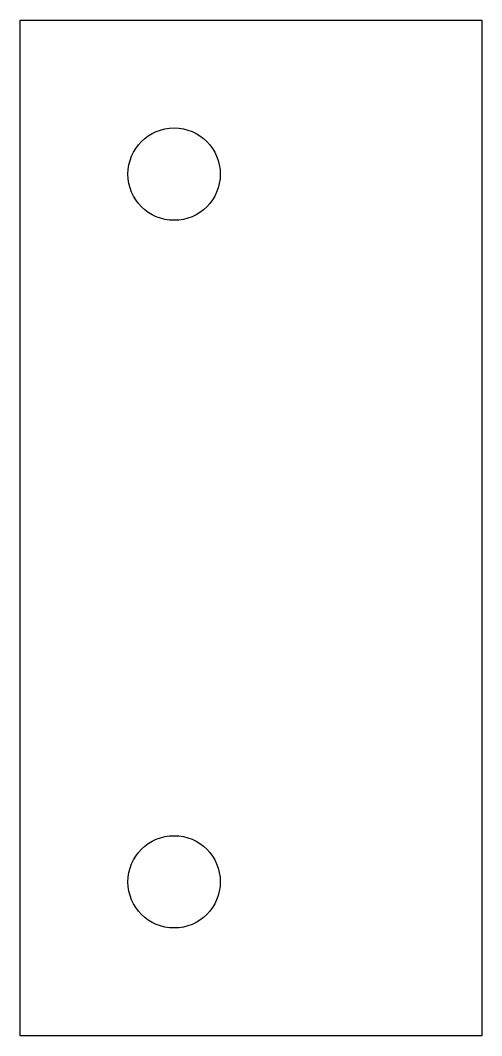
# Model space of a CAD drawing. Header units: millimetres. Extents: x 119.2 to 134.2, y -56.2 to -23.2.
import ezdxf

# ---------------------------------------------------------------- set-up
doc = ezdxf.new("R2010")
doc.units = ezdxf.units.MM
doc.layers.get('0').update_dxf_attribs({"linetype": 'CONTINUOUS'})

msp = doc.modelspace()

# ---------------------------------------------------------------- linework, layer by layer
msp.add_lwpolyline([(134.191, -56.174), (119.191, -56.174), (119.191, -23.174), (134.191, -23.174)], close=True)
for centre in [(124.191, -28.174), (124.191, -51.174)]:
    msp.add_circle(centre, 1.5)

doc.saveas('drawing.dxf')
